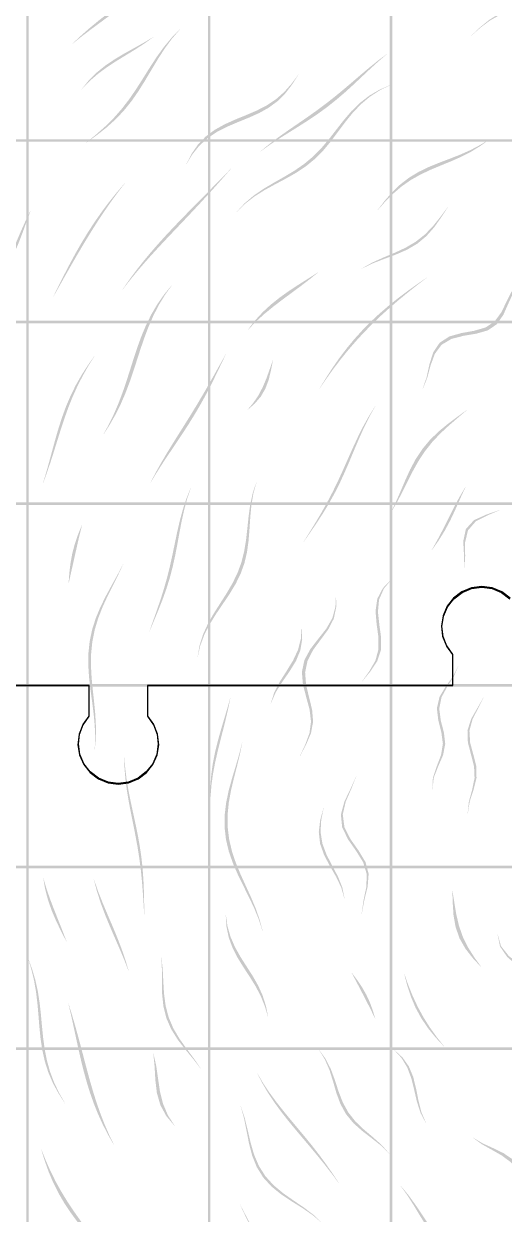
# Model space of a CAD drawing. Header units: millimetres. Extents: x 0 to 382, y 0 to 382.
# Drawn here: x 85.6 to 147.3, y 134.8 to 287.9 of the extents above; entities that cross this region are included whole.
import ezdxf

# ---------------------------------------------------------------- set-up
doc = ezdxf.new("R2010")
doc.units = ezdxf.units.MM
doc.layers.add('CUT', color=1, linetype='Continuous')
doc.layers.add('RASTER', color=7, linetype='Continuous')

msp = doc.modelspace()

# ---------------------------------------------------------------- hatches: boundary and pattern name
at = {"layer": 'RASTER'}
for points in [[(85.898, 296.048), (86.224, 296.048), (86.224, 273.024), (85.898, 273.024)], [(109.248, 296.048), (109.574, 296.048), (109.574, 273.024), (109.248, 273.024)], [(132.598, 296.048), (132.924, 296.048), (132.924, 273.024), (132.598, 273.024)], [(143.065, 286.333), (144.218, 287.427), (145.438, 288.409), (146.753, 289.209), (148.168, 289.792), (149.669, 290.166), (151.227, 290.381), (152.803, 290.52), (154.359, 290.676), (155.867, 290.935), (157.312, 291.356), (158.698, 291.956), (160.043, 292.706), (161.373, 293.537), (162.719, 294.358), (164.105, 295.073), (165.547, 295.603), (165.551, 295.585), (164.124, 295), (162.754, 294.233), (161.424, 293.364), (160.109, 292.491), (158.778, 291.708), (157.404, 291.084), (155.968, 290.649), (154.466, 290.385), (152.912, 290.236), (151.334, 290.115), (149.77, 289.926), (148.257, 289.587), (146.827, 289.045), (145.494, 288.292), (144.251, 287.359), (143.073, 286.317)], [(91.866, 285.329), (92.958, 286.353), (94.083, 287.34), (95.239, 288.292), (96.421, 289.215), (97.62, 290.114), (98.829, 290.996), (100.039, 291.872), (101.241, 292.751), (102.428, 293.644), (102.44, 293.629), (101.332, 292.648), (100.201, 291.692), (99.046, 290.761), (97.868, 289.851), (96.672, 288.955), (95.464, 288.064), (94.255, 287.169), (93.056, 286.257), (91.88, 285.316)], [(93.617, 272.592), (94.849, 273.596), (96.027, 274.637), (97.135, 275.735), (98.164, 276.902), (99.119, 278.142), (100.014, 279.444), (100.873, 280.791), (101.727, 282.156), (102.605, 283.508), (103.54, 284.814), (104.554, 286.044), (105.663, 287.175), (105.676, 287.161), (104.632, 285.958), (103.682, 284.662), (102.804, 283.301), (101.97, 281.909), (101.146, 280.52), (100.299, 279.167), (99.398, 277.877), (98.419, 276.667), (97.348, 275.543), (96.184, 274.499), (94.937, 273.52), (93.632, 272.58)], [(93.022, 279.452), (93.916, 280.557), (94.922, 281.561), (96.031, 282.463), (97.226, 283.276), (98.48, 284.022), (99.757, 284.732), (101.024, 285.441), (102.249, 286.183), (102.262, 286.17), (101.117, 285.344), (99.918, 284.567), (98.688, 283.812), (97.454, 283.053), (96.244, 282.258), (95.089, 281.403), (94.014, 280.467), (93.035, 279.44)], [(116.016, 271.485), (117.155, 272.412), (118.333, 273.294), (119.533, 274.143), (120.743, 274.976), (121.949, 275.807), (123.14, 276.652), (124.31, 277.521), (125.458, 278.418), (126.585, 279.344), (127.701, 280.291), (128.814, 281.247), (129.937, 282.195), (131.081, 283.119), (132.257, 284), (132.267, 283.984), (131.143, 283.025), (130.049, 282.028), (128.974, 281.015), (127.903, 280.007), (126.821, 279.022), (125.716, 278.075), (124.58, 277.172), (123.408, 276.316), (122.201, 275.498), (120.967, 274.709), (119.717, 273.93), (118.466, 273.143), (117.231, 272.329), (116.029, 271.471)], [(106.47, 269.817), (107.142, 271.14), (107.964, 272.33), (108.957, 273.359), (110.111, 274.223), (111.398, 274.941), (112.768, 275.556), (114.163, 276.125), (115.527, 276.711), (116.81, 277.373), (117.982, 278.154), (119.033, 279.078), (119.975, 280.139), (120.84, 281.308), (120.852, 281.293), (120.054, 280.04), (119.177, 278.902), (118.185, 277.913), (117.063, 277.079), (115.817, 276.383), (114.474, 275.781), (113.083, 275.216), (111.699, 274.624), (110.382, 273.946), (109.18, 273.136), (108.127, 272.172), (107.233, 271.053), (106.484, 269.804)], [(112.919, 263.656), (113.944, 264.773), (115.103, 265.758), (116.371, 266.63), (117.702, 267.423), (119.048, 268.187), (120.358, 268.974), (121.596, 269.83), (122.743, 270.785), (123.797, 271.85), (124.779, 273.009), (125.726, 274.228), (126.68, 275.453), (127.686, 276.628), (128.779, 277.698), (129.98, 278.625), (131.293, 279.392), (132.701, 280.007), (132.711, 279.992), (131.341, 279.321), (130.067, 278.501), (128.903, 277.526), (127.845, 276.414), (126.87, 275.205), (125.941, 273.955), (125.014, 272.72), (124.043, 271.555), (122.993, 270.494), (121.843, 269.551), (120.592, 268.717), (119.261, 267.959), (117.887, 267.231), (116.52, 266.479), (115.211, 265.652), (114.006, 264.713), (112.933, 263.643)], [(62.548, 273.024), (86.224, 273.024), (86.224, 272.698), (62.548, 272.698)], [(85.898, 273.024), (109.574, 273.024), (109.574, 272.698), (85.898, 272.698)], [(85.898, 272.698), (86.224, 272.698), (86.224, 249.674), (85.898, 249.674)], [(109.248, 273.024), (132.924, 273.024), (132.924, 272.698), (109.248, 272.698)], [(109.248, 272.698), (109.574, 272.698), (109.574, 249.674), (109.248, 249.674)], [(131.048, 263.93), (131.939, 265.09), (132.891, 266.189), (133.929, 267.188), (135.064, 268.063), (136.292, 268.809), (137.593, 269.441), (138.941, 269.993), (140.301, 270.508), (141.644, 271.034), (142.946, 271.613), (144.196, 272.272), (145.395, 273.02), (145.404, 273.004), (144.258, 272.165), (143.06, 271.422), (141.805, 270.773), (140.501, 270.195), (139.168, 269.649), (137.834, 269.089), (136.53, 268.472), (135.283, 267.762), (134.114, 266.942), (133.028, 266.013), (132.017, 264.993), (131.06, 263.915)], [(132.598, 273.024), (156.274, 273.024), (156.274, 272.698), (132.598, 272.698)], [(132.598, 272.698), (132.924, 272.698), (132.924, 249.674), (132.598, 249.674)], [(98.281, 253.704), (99.133, 254.934), (100.023, 256.137), (100.947, 257.314), (101.903, 258.466), (102.885, 259.594), (103.89, 260.702), (104.912, 261.792), (105.946, 262.869), (106.988, 263.936), (108.034, 264.996), (109.079, 266.053), (110.123, 267.11), (111.162, 268.17), (112.198, 269.232), (112.211, 269.219), (111.232, 268.103), (110.247, 266.994), (109.254, 265.894), (108.251, 264.802), (107.24, 263.718), (106.221, 262.638), (105.196, 261.56), (104.17, 260.479), (103.148, 259.39), (102.135, 258.29), (101.137, 257.174), (100.161, 256.038), (99.212, 254.879), (98.296, 253.694)], [(89.379, 252.781), (90.074, 254.191), (90.781, 255.599), (91.508, 257), (92.26, 258.388), (93.044, 259.759), (93.865, 261.108), (94.727, 262.431), (95.631, 263.724), (96.579, 264.986), (97.569, 266.215), (98.598, 267.411), (98.612, 267.4), (97.647, 266.152), (96.718, 264.877), (95.822, 263.579), (94.955, 262.262), (94.115, 260.928), (93.296, 259.583), (92.495, 258.228), (91.707, 256.868), (90.93, 255.504), (90.16, 254.138), (89.395, 252.771)], [(82.074, 254.594), (82.783, 255.844), (83.432, 257.132), (84.038, 258.45), (84.62, 259.789), (85.2, 261.135), (85.8, 262.475), (86.438, 263.796), (86.453, 263.785), (85.932, 262.385), (85.427, 260.985), (84.901, 259.608), (84.321, 258.272), (83.664, 256.99), (82.92, 255.762), (82.09, 254.584)], [(128.957, 256.378), (130.322, 257.15), (131.774, 257.806), (133.239, 258.421), (134.648, 259.079), (135.95, 259.849), (137.121, 260.774), (138.173, 261.86), (139.143, 263.073), (140.088, 264.346), (140.099, 264.331), (139.215, 262.973), (138.302, 261.688), (137.295, 260.55), (136.15, 259.599), (134.853, 258.833), (133.424, 258.206), (131.917, 257.645), (130.406, 257.059), (128.97, 256.365)], [(114.404, 248.558), (115.287, 249.703), (116.267, 250.772), (117.336, 251.762), (118.483, 252.68), (119.688, 253.535), (120.927, 254.346), (122.174, 255.133), (123.404, 255.922), (123.417, 255.909), (122.306, 255.012), (121.162, 254.135), (119.994, 253.268), (118.818, 252.396), (117.651, 251.504), (116.514, 250.575), (115.429, 249.593), (114.419, 248.547)], [(136.85, 240.97), (137.341, 242.443), (137.699, 244.083), (138.19, 245.635), (139.023, 246.866), (140.261, 247.664), (141.803, 248.098), (143.43, 248.389), (144.906, 248.818), (146.082, 249.601), (146.952, 250.791), (147.652, 252.248), (148.393, 253.698), (149.364, 254.85), (150.655, 255.525), (152.219, 255.739), (152.229, 255.723), (150.716, 255.428), (149.477, 254.678), (148.556, 253.459), (147.861, 251.954), (147.2, 250.455), (146.36, 249.24), (145.204, 248.447), (143.735, 248.023), (142.102, 247.753), (140.54, 247.353), (139.269, 246.602), (138.392, 245.428), (137.846, 243.938), (137.424, 242.364), (136.864, 240.957)], [(95.821, 235.07), (96.531, 236.378), (97.178, 237.715), (97.763, 239.084), (98.292, 240.485), (98.78, 241.916), (99.244, 243.369), (99.706, 244.833), (100.19, 246.296), (100.719, 247.741), (101.314, 249.155), (101.991, 250.523), (102.762, 251.834), (103.633, 253.078), (104.6, 254.251), (104.616, 254.24), (103.731, 253.008), (102.942, 251.711), (102.245, 250.355), (101.631, 248.951), (101.085, 247.512), (100.588, 246.054), (100.117, 244.592), (99.648, 243.139), (99.158, 241.708), (98.625, 240.308), (98.034, 238.944), (97.373, 237.618), (96.64, 236.326), (95.838, 235.063)], [(123.615, 241.018), (124.412, 242.33), (125.246, 243.619), (126.124, 244.88), (127.051, 246.105), (128.027, 247.289), (129.055, 248.43), (130.132, 249.525), (131.254, 250.573), (132.417, 251.576), (133.615, 252.538), (134.84, 253.463), (136.085, 254.357), (137.343, 255.229), (137.355, 255.214), (136.148, 254.285), (134.954, 253.337), (133.775, 252.367), (132.616, 251.371), (131.483, 250.346), (130.378, 249.289), (129.305, 248.199), (128.268, 247.075), (127.268, 245.919), (126.305, 244.73), (125.379, 243.514), (124.488, 242.271), (123.63, 241.007)], [(62.548, 249.674), (86.224, 249.674), (86.224, 249.348), (62.548, 249.348)], [(85.898, 249.674), (109.574, 249.674), (109.574, 249.348), (85.898, 249.348)], [(109.248, 249.674), (132.924, 249.674), (132.924, 249.348), (109.248, 249.348)], [(132.598, 249.674), (156.274, 249.674), (156.274, 249.348), (132.598, 249.348)], [(85.898, 249.348), (86.224, 249.348), (86.224, 226.324), (85.898, 226.324)], [(109.248, 249.348), (109.574, 249.348), (109.574, 226.324), (109.248, 226.324)], [(132.598, 249.348), (132.924, 249.348), (132.924, 226.324), (132.598, 226.324)], [(88.061, 228.81), (88.481, 230.211), (88.877, 231.624), (89.261, 233.047), (89.651, 234.473), (90.064, 235.894), (90.518, 237.303), (91.028, 238.689), (91.606, 240.047), (92.258, 241.369), (92.985, 242.653), (93.78, 243.898), (94.633, 245.107), (94.65, 245.098), (93.869, 243.85), (93.142, 242.57), (92.476, 241.259), (91.871, 239.917), (91.323, 238.549), (90.825, 237.162), (90.363, 235.762), (89.922, 234.357), (89.487, 232.954), (89.043, 231.559), (88.576, 230.175), (88.078, 228.803)], [(101.862, 228.867), (102.547, 230.184), (103.272, 231.478), (104.028, 232.753), (104.803, 234.014), (105.588, 235.266), (106.372, 236.514), (107.148, 237.763), (107.91, 239.017), (108.657, 240.279), (109.39, 241.55), (110.111, 242.831), (110.826, 244.117), (111.543, 245.407), (111.558, 245.397), (110.919, 244.056), (110.278, 242.724), (109.624, 241.406), (108.947, 240.106), (108.24, 238.827), (107.5, 237.567), (106.727, 236.324), (105.926, 235.092), (105.106, 233.864), (104.276, 232.634), (103.452, 231.395), (102.649, 230.139), (101.88, 228.86)], [(114.336, 238.242), (115.101, 239.155), (115.755, 240.135), (116.304, 241.185), (116.769, 242.297), (117.183, 243.453), (117.583, 244.629), (117.598, 244.618), (117.351, 243.333), (117.053, 242.101), (116.632, 240.965), (116.044, 239.947), (115.276, 239.045), (114.351, 238.233)], [(121.513, 221.236), (122.323, 222.53), (123.119, 223.821), (123.887, 225.119), (124.619, 226.433), (125.312, 227.766), (125.969, 229.122), (126.6, 230.5), (127.219, 231.894), (127.842, 233.295), (128.489, 234.693), (129.177, 236.074), (129.924, 237.423), (130.743, 238.727), (130.758, 238.715), (129.998, 237.368), (129.307, 235.98), (128.67, 234.567), (128.066, 233.146), (127.475, 231.73), (126.874, 230.332), (126.247, 228.96), (125.577, 227.618), (124.857, 226.306), (124.084, 225.02), (123.264, 223.752), (122.406, 222.492), (121.53, 221.229)], [(132.709, 224.989), (133.371, 226.341), (133.982, 227.733), (134.581, 229.146), (135.218, 230.548), (135.94, 231.903), (136.782, 233.177), (137.757, 234.351), (138.854, 235.42), (140.042, 236.4), (141.277, 237.322), (142.511, 238.228), (142.524, 238.215), (141.377, 237.229), (140.226, 236.237), (139.111, 235.203), (138.069, 234.099), (137.126, 232.911), (136.29, 231.644), (135.546, 230.317), (134.86, 228.958), (134.189, 227.6), (133.488, 226.269), (132.725, 224.979)], [(101.728, 209.744), (102.219, 211.144), (102.712, 212.537), (103.187, 213.93), (103.626, 215.329), (104.021, 216.74), (104.373, 218.164), (104.69, 219.603), (104.99, 221.053), (105.294, 222.508), (105.628, 223.959), (106.016, 225.396), (106.477, 226.808), (107.026, 228.185), (107.043, 228.178), (106.571, 226.768), (106.183, 225.328), (105.861, 223.87), (105.581, 222.403), (105.315, 220.94), (105.036, 219.489), (104.721, 218.056), (104.352, 216.642), (103.921, 215.248), (103.429, 213.867), (102.888, 212.495), (102.318, 211.121), (101.746, 209.74)], [(107.921, 206.469), (108.169, 207.936), (108.621, 209.359), (109.251, 210.735), (110.009, 212.068), (110.832, 213.368), (111.652, 214.652), (112.406, 215.942), (113.046, 217.257), (113.545, 218.616), (113.902, 220.026), (114.143, 221.489), (114.311, 222.993), (114.468, 224.519), (114.677, 226.039), (114.998, 227.523), (115.476, 228.941), (115.493, 228.933), (115.083, 227.482), (114.83, 225.969), (114.685, 224.425), (114.585, 222.88), (114.463, 221.363), (114.259, 219.893), (113.925, 218.481), (113.435, 217.127), (112.79, 215.82), (112.017, 214.544), (111.164, 213.276), (110.295, 211.994), (109.48, 210.68), (108.785, 209.323), (108.262, 207.917), (107.94, 206.465)], [(137.977, 220.181), (138.728, 221.51), (139.437, 222.864), (140.124, 224.24), (140.816, 225.622), (141.543, 226.992), (142.329, 228.331), (142.344, 228.32), (141.683, 226.891), (141.052, 225.46), (140.398, 224.062), (139.68, 222.715), (138.878, 221.423), (137.993, 220.173)], [(62.548, 226.324), (86.224, 226.324), (86.224, 225.998), (62.548, 225.998)], [(85.898, 226.324), (109.574, 226.324), (109.574, 225.998), (85.898, 225.998)], [(85.898, 225.998), (86.224, 225.998), (86.224, 202.974), (85.898, 202.974)], [(109.248, 226.324), (132.924, 226.324), (132.924, 225.998), (109.248, 225.998)], [(109.248, 225.998), (109.574, 225.998), (109.574, 202.974), (109.248, 202.974)], [(132.598, 226.324), (156.274, 226.324), (156.274, 225.998), (132.598, 225.998)], [(132.598, 225.998), (132.924, 225.998), (132.924, 202.974), (132.598, 202.974)], [(142.178, 217.779), (142.145, 219.499), (142.041, 221.318), (142.383, 222.911), (143.432, 224.054), (145.04, 224.776), (146.755, 225.356), (146.77, 225.344), (145.176, 224.676), (143.661, 223.896), (142.65, 222.737), (142.278, 221.172), (142.291, 219.414), (142.194, 217.77)], [(91.346, 215.932), (91.439, 217.226), (91.591, 218.509), (91.824, 219.773), (92.152, 221.013), (92.569, 222.225), (93.061, 223.412), (93.079, 223.406), (92.762, 222.164), (92.473, 220.916), (92.194, 219.667), (91.914, 218.42), (91.634, 217.175), (91.364, 215.928)], [(94.706, 194.575), (94.759, 196.085), (94.708, 197.603), (94.569, 199.133), (94.372, 200.677), (94.16, 202.233), (93.979, 203.798), (93.876, 205.364), (93.891, 206.921), (94.052, 208.459), (94.37, 209.97), (94.841, 211.448), (95.443, 212.892), (96.141, 214.303), (96.892, 215.69), (97.649, 217.062), (98.366, 218.435), (98.384, 218.429), (97.73, 217.04), (97.035, 215.652), (96.341, 214.254), (95.693, 212.835), (95.132, 211.387), (94.693, 209.907), (94.395, 208.398), (94.241, 206.864), (94.221, 205.313), (94.306, 203.756), (94.456, 202.199), (94.627, 200.651), (94.774, 199.116), (94.855, 197.593), (94.843, 196.08), (94.724, 194.574)], [(129.001, 203.268), (129.973, 204.623), (130.76, 205.99), (131.155, 207.442), (131.145, 209.015), (130.917, 210.682), (130.774, 212.356), (130.997, 213.928), (131.724, 215.312), (132.888, 216.499), (132.905, 216.491), (131.854, 215.259), (131.229, 213.84), (131.083, 212.248), (131.269, 210.567), (131.499, 208.909), (131.471, 207.356), (131.001, 205.931), (130.111, 204.592), (129.019, 203.265)], [(121.044, 193.686), (121.741, 195.183), (122.29, 196.665), (122.489, 198.164), (122.3, 199.709), (121.866, 201.306), (121.448, 202.931), (121.317, 204.531), (121.637, 206.053), (122.401, 207.47), (123.431, 208.799), (124.457, 210.099), (125.23, 211.448), (125.625, 212.907), (125.693, 214.487), (125.711, 214.48), (125.728, 212.873), (125.415, 211.391), (124.717, 210.025), (123.754, 208.715), (122.772, 207.382), (122.039, 205.967), (121.731, 204.451), (121.854, 202.862), (122.244, 201.251), (122.631, 199.667), (122.757, 198.136), (122.483, 196.649), (121.849, 195.177), (121.062, 193.686)], [(117.317, 200.497), (117.782, 201.944), (118.516, 203.337), (119.373, 204.686), (120.188, 206.019), (120.817, 207.374), (121.18, 208.783), (121.28, 210.264), (121.298, 210.259), (121.352, 208.74), (121.114, 207.305), (120.555, 205.942), (119.742, 204.616), (118.816, 203.286), (117.958, 201.919), (117.335, 200.494)], [(138.079, 189.433), (138.143, 190.926), (138.639, 192.404), (139.193, 193.853), (139.426, 195.302), (139.227, 196.791), (138.833, 198.327), (138.658, 199.861), (138.993, 201.319), (139.796, 202.67), (140.726, 203.96), (141.386, 205.293), (141.404, 205.287), (140.83, 203.933), (139.981, 202.628), (139.246, 201.27), (138.96, 199.811), (139.161, 198.282), (139.556, 196.755), (139.732, 195.277), (139.45, 193.84), (138.828, 192.399), (138.251, 190.926), (138.097, 189.433)], [(62.548, 202.974), (86.224, 202.974), (86.224, 202.648), (62.548, 202.648)], [(85.898, 202.974), (109.574, 202.974), (109.574, 202.648), (85.898, 202.648)], [(85.898, 202.648), (86.224, 202.648), (86.224, 179.624), (85.898, 179.624)], [(109.248, 202.974), (132.924, 202.974), (132.924, 202.648), (109.248, 202.648)], [(109.248, 202.648), (109.574, 202.648), (109.574, 179.624), (109.248, 179.624)], [(132.598, 202.974), (156.274, 202.974), (156.274, 202.648), (132.598, 202.648)], [(132.598, 202.648), (132.924, 202.648), (132.924, 179.624), (132.598, 179.624)], [(109.565, 188.48), (109.571, 189.925), (109.678, 191.368), (109.88, 192.806), (110.164, 194.234), (110.513, 195.651), (110.906, 197.055), (111.32, 198.447), (111.731, 199.829), (112.117, 201.205), (112.135, 201.202), (111.85, 199.816), (111.527, 198.428), (111.179, 197.035), (110.821, 195.634), (110.473, 194.222), (110.154, 192.8), (109.886, 191.367), (109.69, 189.926), (109.583, 188.481)], [(142.607, 186.317), (142.766, 187.859), (143.187, 189.394), (143.495, 190.899), (143.431, 192.394), (143.039, 193.914), (142.637, 195.465), (142.589, 197.007), (143.052, 198.486), (143.858, 199.887), (144.638, 201.258), (144.657, 201.254), (143.963, 199.867), (143.238, 198.458), (142.839, 196.977), (142.928, 195.439), (143.345, 193.896), (143.723, 192.386), (143.747, 190.9), (143.375, 189.401), (142.873, 187.867), (142.626, 186.319)], [(116.263, 171.208), (115.795, 172.668), (115.212, 174.107), (114.541, 175.537), (113.823, 176.975), (113.112, 178.431), (112.465, 179.915), (111.935, 181.43), (111.566, 182.976), (111.384, 184.545), (111.395, 186.128), (111.584, 187.715), (111.916, 189.295), (112.344, 190.86), (112.811, 192.408), (113.258, 193.939), (113.636, 195.459), (113.654, 195.458), (113.352, 193.936), (112.978, 192.406), (112.579, 190.861), (112.21, 189.302), (111.925, 187.73), (111.772, 186.152), (111.782, 184.578), (111.971, 183.017), (112.332, 181.479), (112.838, 179.968), (113.449, 178.486), (114.111, 177.027), (114.77, 175.584), (115.376, 174.143), (115.887, 172.691), (116.282, 171.213)], [(101.062, 173.246), (100.974, 174.73), (100.881, 176.208), (100.766, 177.677), (100.618, 179.139), (100.429, 180.594), (100.199, 182.046), (99.934, 183.498), (99.646, 184.953), (99.353, 186.413), (99.073, 187.881), (98.828, 189.358), (98.638, 190.841), (98.521, 192.329), (98.49, 193.819), (98.509, 193.819), (98.605, 192.328), (98.783, 190.841), (99.028, 189.361), (99.319, 187.89), (99.633, 186.428), (99.948, 184.973), (100.243, 183.524), (100.5, 182.076), (100.708, 180.627), (100.862, 179.171), (100.964, 177.707), (101.024, 176.231), (101.056, 174.745), (101.08, 173.25)], [(128.984, 173.395), (129.233, 175.144), (129.587, 176.883), (129.65, 178.523), (129.195, 180.051), (128.285, 181.519), (127.243, 183.004), (126.49, 184.561), (126.324, 186.193), (126.771, 187.859), (127.563, 189.506), (128.28, 191.112), (128.299, 191.112), (127.666, 189.509), (126.951, 187.868), (126.568, 186.212), (126.779, 184.591), (127.555, 183.044), (128.596, 181.566), (129.481, 180.102), (129.89, 178.572), (129.763, 176.923), (129.333, 175.17), (129.002, 173.4)], [(126.782, 175.362), (126.38, 176.794), (125.725, 178.18), (124.931, 179.558), (124.181, 180.968), (123.66, 182.431), (123.486, 183.946), (123.667, 185.491), (124.096, 187.037), (124.114, 187.038), (123.799, 185.502), (123.713, 183.97), (123.95, 182.468), (124.492, 181.015), (125.219, 179.608), (125.948, 178.224), (126.509, 176.823), (126.8, 175.367)], [(62.548, 179.624), (86.224, 179.624), (86.224, 179.298), (62.548, 179.298)], [(85.898, 179.624), (109.574, 179.624), (109.574, 179.298), (85.898, 179.298)], [(85.898, 179.298), (86.224, 179.298), (86.224, 156.274), (85.898, 156.274)], [(109.248, 179.624), (132.924, 179.624), (132.924, 179.298), (109.248, 179.298)], [(109.248, 179.298), (109.574, 179.298), (109.574, 156.274), (109.248, 156.274)], [(132.598, 179.624), (156.274, 179.624), (156.274, 179.298), (132.598, 179.298)], [(132.598, 179.298), (132.924, 179.298), (132.924, 156.274), (132.598, 156.274)], [(91.087, 169.829), (90.415, 171.143), (89.768, 172.473), (89.187, 173.825), (88.705, 175.202), (88.339, 176.603), (88.094, 178.024), (88.112, 178.026), (88.517, 176.628), (88.998, 175.248), (89.522, 173.882), (90.06, 172.527), (90.591, 171.178), (91.105, 169.833)], [(99.065, 166.048), (98.504, 167.5), (97.897, 168.948), (97.266, 170.399), (96.635, 171.859), (96.03, 173.336), (95.473, 174.831), (94.984, 176.346), (94.578, 177.881), (94.597, 177.884), (95.121, 176.367), (95.709, 174.871), (96.332, 173.392), (96.96, 171.926), (97.566, 170.465), (98.13, 169.003), (98.638, 167.535), (99.083, 166.053)], [(144.374, 166.547), (143.301, 167.703), (142.335, 168.936), (141.571, 170.277), (141.062, 171.728), (140.793, 173.262), (140.69, 174.833), (140.639, 176.397), (140.657, 176.402), (140.896, 174.9), (141.147, 173.387), (141.494, 171.896), (141.999, 170.457), (142.676, 169.091), (143.496, 167.798), (144.39, 166.555)], [(116.964, 160.169), (116.571, 161.522), (116.051, 162.822), (115.398, 164.075), (114.642, 165.3), (113.84, 166.523), (113.069, 167.77), (112.407, 169.061), (111.915, 170.406), (111.626, 171.806), (111.535, 173.249), (111.553, 173.253), (111.76, 171.839), (112.153, 170.469), (112.727, 169.15), (113.44, 167.881), (114.227, 166.646), (115.008, 165.424), (115.711, 164.187), (116.282, 162.909), (116.7, 161.573), (116.981, 160.177)], [(155.886, 158.206), (154.345, 158.942), (152.874, 159.794), (151.849, 161.035), (151.299, 162.621), (150.871, 164.251), (150.133, 165.647), (148.966, 166.787), (147.684, 167.897), (146.768, 169.233), (146.437, 170.85), (146.454, 170.858), (146.889, 169.293), (147.896, 168.011), (149.247, 166.949), (150.455, 165.847), (151.201, 164.472), (151.606, 162.841), (152.106, 161.232), (153.061, 159.946), (154.447, 159.032), (155.9, 158.219)], [(90.868, 149.084), (90.046, 150.357), (89.33, 151.679), (88.742, 153.053), (88.289, 154.479), (87.963, 155.945), (87.741, 157.442), (87.59, 158.953), (87.47, 160.464), (87.338, 161.963), (87.159, 163.442), (86.904, 164.895), (86.559, 166.325), (86.126, 167.735), (86.144, 167.739), (86.654, 166.348), (87.071, 164.938), (87.39, 163.503), (87.619, 162.042), (87.786, 160.557), (87.923, 159.056), (88.072, 157.55), (88.274, 156.052), (88.564, 154.577), (88.966, 153.137), (89.491, 151.741), (90.137, 150.393), (90.885, 149.092)], [(108.325, 153.515), (107.364, 154.76), (106.343, 155.995), (105.363, 157.263), (104.527, 158.6), (103.907, 160.026), (103.528, 161.538), (103.362, 163.112), (103.331, 164.716), (103.331, 166.314), (103.256, 167.877), (103.274, 167.882), (103.436, 166.344), (103.513, 164.771), (103.605, 163.19), (103.809, 161.632), (104.2, 160.131), (104.804, 158.705), (105.6, 157.356), (106.518, 156.067), (107.464, 154.804), (108.342, 153.522)], [(130.722, 159.948), (130.249, 160.944), (129.753, 161.928), (129.249, 162.908), (128.741, 163.889), (128.228, 164.871), (127.701, 165.851), (127.718, 165.857), (128.404, 164.945), (129.032, 164.017), (129.58, 163.059), (130.04, 162.064), (130.42, 161.029), (130.739, 159.957)], [(139.574, 156.381), (138.512, 157.515), (137.533, 158.714), (136.666, 159.989), (135.929, 161.342), (135.326, 162.763), (134.843, 164.235), (134.452, 165.738), (134.469, 165.746), (134.974, 164.298), (135.546, 162.875), (136.196, 161.486), (136.929, 160.139), (137.744, 158.841), (138.635, 157.593), (139.589, 156.392)], [(97.153, 143.742), (96.42, 145.024), (95.747, 146.337), (95.135, 147.679), (94.585, 149.049), (94.095, 150.442), (93.66, 151.855), (93.27, 153.281), (92.917, 154.717), (92.59, 156.157), (92.277, 157.597), (91.968, 159.033), (91.652, 160.462), (91.321, 161.884), (91.339, 161.889), (91.769, 160.498), (92.177, 159.1), (92.567, 157.695), (92.944, 156.283), (93.314, 154.865), (93.689, 153.443), (94.076, 152.023), (94.486, 150.606), (94.929, 149.199), (95.414, 147.806), (95.946, 146.43), (96.53, 145.078), (97.17, 143.751)], [(62.548, 156.274), (86.224, 156.274), (86.224, 155.948), (62.548, 155.948)], [(85.898, 156.274), (109.574, 156.274), (109.574, 155.948), (85.898, 155.948)], [(109.248, 156.274), (132.924, 156.274), (132.924, 155.948), (109.248, 155.948)], [(132.598, 156.274), (156.274, 156.274), (156.274, 155.948), (132.598, 155.948)], [(85.898, 155.948), (86.224, 155.948), (86.224, 132.924), (85.898, 132.924)], [(104.96, 146.182), (103.895, 147.441), (103.129, 148.858), (102.686, 150.425), (102.49, 152.093), (102.397, 153.786), (102.236, 155.432), (102.253, 155.439), (102.608, 153.875), (102.84, 152.247), (103.084, 150.609), (103.475, 149.023), (104.1, 147.543), (104.977, 146.191)], [(109.248, 155.948), (109.574, 155.948), (109.574, 132.924), (109.248, 132.924)], [(132.527, 142.604), (131.473, 143.64), (130.288, 144.584), (129.067, 145.519), (127.929, 146.534), (126.978, 147.691), (126.258, 149.004), (125.736, 150.435), (125.312, 151.911), (124.859, 153.353), (124.271, 154.707), (123.506, 155.963), (123.522, 155.972), (124.374, 154.763), (125.039, 153.456), (125.555, 152.055), (126.021, 150.613), (126.564, 149.202), (127.28, 147.895), (128.204, 146.728), (129.294, 145.687), (130.453, 144.71), (131.564, 143.713), (132.541, 142.616)], [(132.598, 155.948), (132.924, 155.948), (132.924, 132.924), (132.598, 132.924)], [(137.261, 146.496), (136.565, 147.816), (136.091, 149.292), (135.735, 150.826), (135.363, 152.318), (134.849, 153.688), (134.113, 154.9), (133.136, 155.964), (133.152, 155.974), (134.234, 154.977), (135.052, 153.823), (135.608, 152.488), (135.976, 151.002), (136.285, 149.439), (136.677, 147.905), (137.276, 146.508)], [(126.036, 138.837), (125.169, 140.001), (124.28, 141.148), (123.368, 142.279), (122.436, 143.4), (121.491, 144.517), (120.544, 145.64), (119.607, 146.777), (118.695, 147.937), (117.824, 149.127), (117.005, 150.353), (116.251, 151.618), (115.569, 152.922), (115.586, 152.931), (116.339, 151.664), (117.158, 150.437), (118.031, 149.246), (118.944, 148.085), (119.879, 146.946), (120.822, 145.819), (121.757, 144.695), (122.673, 143.565), (123.562, 142.419), (124.42, 141.252), (125.247, 140.062), (126.051, 138.848)], [(123.933, 133.631), (122.765, 134.649), (121.451, 135.563), (120.06, 136.437), (118.685, 137.347), (117.423, 138.363), (116.355, 139.53), (115.524, 140.864), (114.929, 142.347), (114.518, 143.931), (114.204, 145.554), (113.883, 147.15), (113.455, 148.668), (113.471, 148.677), (113.968, 147.199), (114.351, 145.641), (114.717, 144.054), (115.166, 142.499), (115.784, 141.037), (116.62, 139.713), (117.676, 138.544), (118.911, 137.515), (120.245, 136.579), (121.584, 135.669), (122.84, 134.711), (123.947, 133.643)], [(154.225, 135.784), (152.892, 136.336), (151.736, 137.154), (150.763, 138.211), (149.902, 139.394), (149.041, 140.55), (148.073, 141.562), (146.949, 142.393), (145.702, 143.102), (144.435, 143.812), (143.279, 144.652), (143.292, 144.665), (144.544, 143.922), (145.894, 143.305), (147.203, 142.672), (148.362, 141.894), (149.336, 140.905), (150.176, 139.738), (150.991, 138.511), (151.901, 137.379), (152.981, 136.464), (154.235, 135.8)], [(96.296, 129.161), (95.355, 130.32), (94.395, 131.474), (93.436, 132.634), (92.499, 133.814), (91.606, 135.025), (90.776, 136.276), (90.025, 137.573), (89.358, 138.915), (88.776, 140.298), (88.27, 141.715), (87.825, 143.156), (87.842, 143.164), (88.396, 141.775), (88.999, 140.409), (89.661, 139.07), (90.384, 137.763), (91.163, 136.488), (91.99, 135.241), (92.85, 134.018), (93.728, 132.809), (94.607, 131.604), (95.472, 130.395), (96.311, 129.171)], [(144.649, 126.987), (143.179, 127.654), (141.798, 128.456), (140.531, 129.411), (139.388, 130.516), (138.366, 131.752), (137.444, 133.08), (136.589, 134.458), (135.758, 135.838), (134.908, 137.179), (134.002, 138.451), (134.016, 138.464), (135.003, 137.27), (135.922, 136.002), (136.805, 134.683), (137.691, 133.347), (138.62, 132.037), (139.624, 130.793), (140.729, 129.652), (141.941, 128.638), (143.258, 127.758), (144.66, 127.002)], [(127.375, 118.797), (126.079, 119.591), (124.817, 120.434), (123.598, 121.333), (122.432, 122.293), (121.325, 123.316), (120.281, 124.404), (119.304, 125.552), (118.393, 126.757), (117.546, 128.011), (116.757, 129.307), (116.018, 130.635), (115.319, 131.984), (114.65, 133.344), (113.999, 134.707), (113.354, 136.063), (113.369, 136.073), (114.063, 134.753), (114.759, 133.426), (115.467, 132.099), (116.199, 130.781), (116.963, 129.479), (117.768, 128.202), (118.622, 126.959), (119.529, 125.758), (120.494, 124.604), (121.517, 123.503), (122.596, 122.457), (123.729, 121.468), (124.91, 120.533), (126.132, 119.65), (127.387, 118.811)]]:
    msp.add_hatch(color=7, dxfattribs=at).paths.add_polyline_path(points)

# ---------------------------------------------------------------- linework, layer by layer
at = {"layer": 'CUT'}
for points in [[(54.772, 202.811), (93.953, 202.811), (93.953, 198.837), (93.174, 197.753), (92.697, 196.507), (92.553, 195.18), (92.754, 193.86), (93.285, 192.636), (94.11, 191.587), (95.177, 190.785), (96.412, 190.28), (97.736, 190.109), (99.059, 190.28), (100.295, 190.785), (101.361, 191.587), (102.187, 192.636), (102.718, 193.86), (102.918, 195.18), (102.775, 196.507), (102.298, 197.753), (101.519, 198.837), (101.519, 202.811), (140.7, 202.811), (140.7, 206.757), (139.923, 207.83), (139.445, 209.066), (139.3, 210.382), (139.496, 211.692), (140.021, 212.909), (140.839, 213.95), (141.896, 214.748), (143.122, 215.249), (144.436, 215.42), (145.75, 215.249), (146.976, 214.748), (148.033, 213.95)], [(148.061, 214.035), (146.995, 214.838), (145.759, 215.342), (144.436, 215.513), (143.112, 215.342), (141.877, 214.838), (140.81, 214.035), (139.985, 212.986), (139.454, 211.762), (139.253, 210.442), (139.397, 209.115), (139.874, 207.869), (140.653, 206.785), (140.653, 202.811), (101.472, 202.811), (101.472, 198.865), (102.249, 197.792), (102.727, 196.557), (102.872, 195.24), (102.676, 193.93), (102.151, 192.714), (101.333, 191.672), (100.276, 190.874), (99.05, 190.373), (97.736, 190.202), (96.422, 190.373), (95.196, 190.874), (94.139, 191.672), (93.321, 192.714), (92.796, 193.93), (92.6, 195.24), (92.745, 196.557), (93.223, 197.792), (94, 198.865), (94, 202.811), (54.819, 202.811)]]:
    msp.add_lwpolyline(points, dxfattribs=at)

doc.saveas('drawing.dxf')
